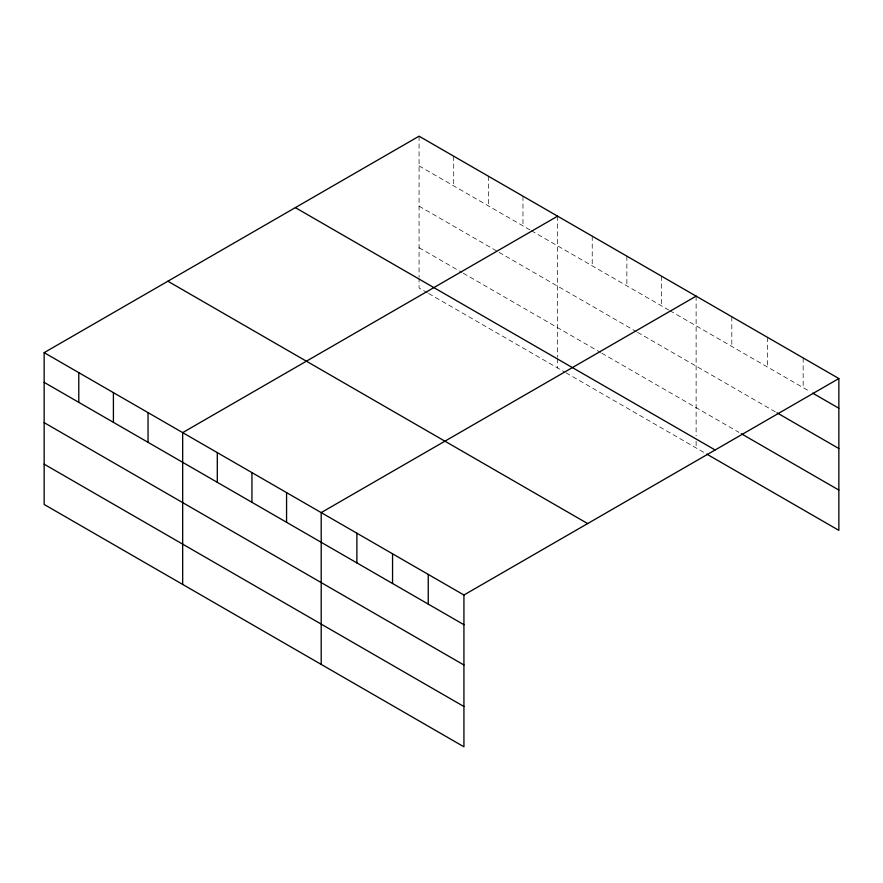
<?xml version="1.0" encoding="UTF-8"?>
<svg xmlns="http://www.w3.org/2000/svg" width="883" height="883" viewBox="0 0 883 883"><rect width="100%" height="100%" fill="white"/><g stroke="black" fill="none" stroke-linecap="round" stroke-linejoin="round"><path stroke-width="0.66" stroke-dasharray="4.42 3.31" d="M419.072 165.883L530.131 229.999M531.334 230.695L668.663 309.977M669.855 310.673L810.307 391.754M419.072 206.181L497.891 251.688M499.083 252.372L636.422 331.666M637.614 332.35L775.815 412.14M419.072 247.693L462.063 272.516M463.266 273.211L600.595 352.494M601.787 353.189L738.939 432.372M427.438 292.814L419.072 287.99L419.072 278.587M428.63 293.509L564.767 372.107M565.959 372.792L705.638 453.443M803.166 357.946L803.166 387.637M767.493 337.35L767.493 367.041M731.808 316.743L731.808 346.434M696.124 296.147L696.124 435.86M696.124 441.235L696.124 447.946M661.499 276.147L661.499 305.838M626.864 256.158L626.864 285.849M592.228 236.158L592.228 265.849M557.603 216.169L557.603 357.229M557.603 358.564L557.603 367.968M522.968 196.169L522.968 225.871M488.343 176.181L488.343 205.871M453.707 156.181L453.707 185.883M419.072 136.192L419.072 277.251"/><path stroke-width="1.32" d="M463.928 664.998L463.928 595.01L44.15 352.648L44.15 504.458L463.928 746.808L463.928 664.998L44.15 422.637M44.15 352.648L419.072 136.192L838.85 378.542L838.85 530.352L706.83 454.127M557.603 216.169L182.671 432.626L182.671 584.436M696.124 296.147L321.202 512.604L321.202 664.413M463.928 595.01L838.85 378.542M812.68 393.134L838.85 408.233M777.007 412.825L838.85 448.531M741.323 433.741L838.85 490.054M295.352 207.626L715.12 449.977M167.88 281.224L587.648 523.575M44.15 382.35L463.928 624.7M44.15 464.16L463.928 706.51M428.244 574.403L428.244 604.104M392.56 553.807L392.56 583.497M356.887 533.211L356.887 562.901M286.567 492.615L286.567 522.306M251.942 472.615L251.942 502.306M217.306 452.626L217.306 482.317M148.046 412.637L148.046 442.328M113.41 392.637L113.41 422.328M78.786 372.648L78.786 402.339"/></g></svg>
